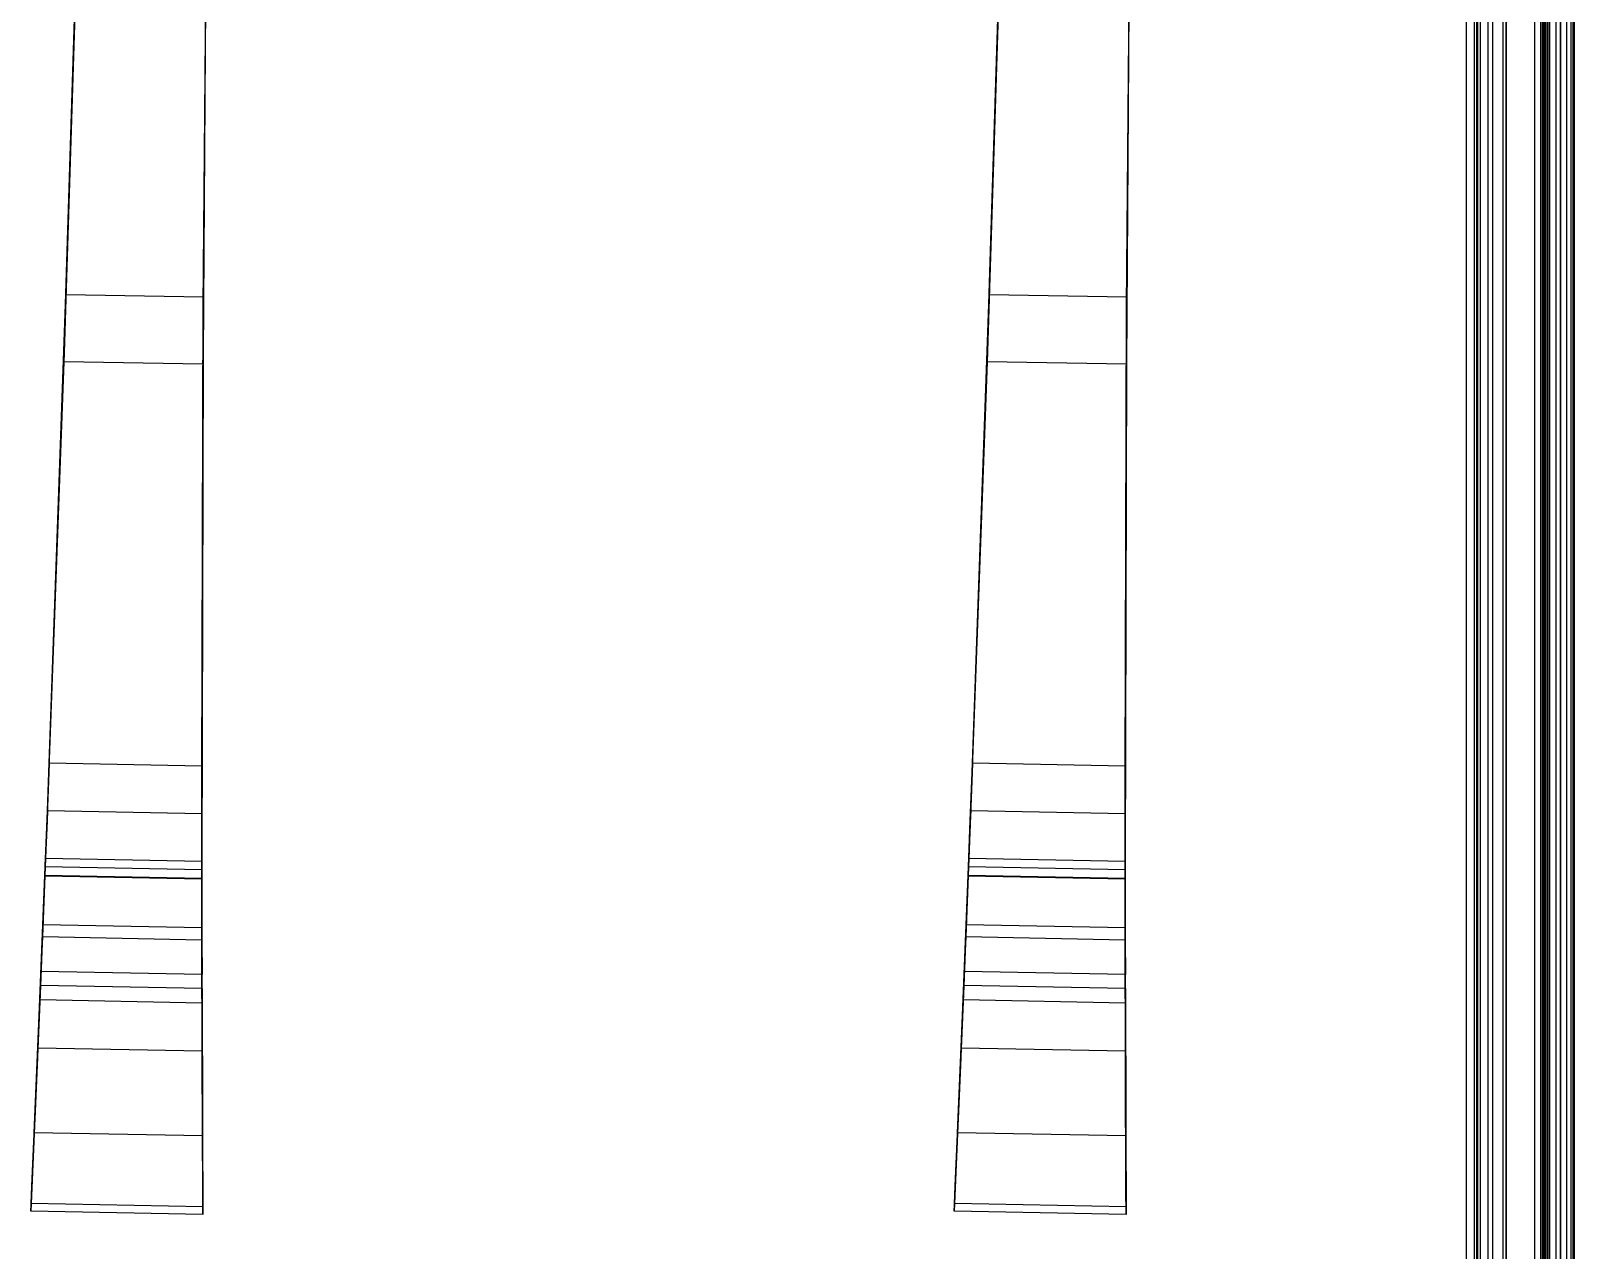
# Model space of a CAD drawing. Extents: x 11992 to 29481, y -6727 to 6811.
# Drawn here: x 15381.3 to 15551.8, y 697.3 to 832 of the extents above; entities that cross this region are included whole.
import ezdxf

# ---------------------------------------------------------------- set-up
doc = ezdxf.new("R2010")
doc.units = 0
doc.header["$MEASUREMENT"] = 0
doc.layers.get('0').update_dxf_attribs({"color": 8, "linetype": 'CONTINUOUS'})

msp = doc.modelspace()

# ---------------------------------------------------------------- linework, layer by layer
for p, q in [((15550.31, 1183.99, -2174.8), (15550.31, 669, -2174.8)), ((15550.31, 669, -2111.83), (15550.31, 1183.99, -2111.83)), ((15549.78, 1181.96, -2176.3), (15549.78, 671.03, -2176.3)), ((15550.97, 1182.49, -2110.43), (15550.97, 670.5, -2110.43)), ((15550.97, 1182.49, -2176.21), (15550.97, 670.5, -2176.21)), ((15551.44, 1182.49, -2110.71), (15551.44, 670.5, -2110.71)), ((15551.44, 1182.49, -2175.93), (15551.44, 670.5, -2175.93)), ((15551.72, 670.5, -2175.46), (15551.72, 1182.49, -2175.46)), ((15551.72, 1182.49, -2111.18), (15551.72, 670.5, -2111.18)), ((15551.81, 670.5, -2174.8), (15551.81, 1182.49, -2174.8)), ((15551.81, 1182.49, -2111.83), (15551.81, 670.5, -2111.83)), ((15549.12, 672.35, -2176.21), (15549.12, 1180.64, -2176.21)), ((15547.43, 1179.61, -2113.22), (15547.43, 673.38, -2113.22)), ((15548.08, 1179.6, -2113.31), (15548.08, 673.39, -2113.31)), ((15548.29, 1178.97, -2174.8), (15548.29, 674.02, -2174.8)), ((15548.38, 1179.15, -2175.46), (15548.38, 673.84, -2175.46)), ((15548.55, 1179.6, -2113.6), (15548.55, 673.39, -2113.6)), ((15548.66, 1179.71, -2175.93), (15548.66, 673.28, -2175.93)), ((15548.82, 1179.6, -2114.06), (15548.82, 673.39, -2114.06)), ((15548.91, 1179.59, -2114.72), (15548.91, 673.4, -2114.72)), ((15542.81, 1176.49, -2366.98), (15542.81, 676.5, -2366.98)), ((15542.81, 1176.49, -2124.43), (15542.81, 676.5, -2124.43)), ((15543.94, 1174.99, -2368.11), (15543.94, 678, -2368.11)), ((15543.94, 1174.99, -2123.31), (15543.94, 678, -2123.31)), ((15544.31, 678, -2366.98), (15544.31, 1174.99, -2366.98)), ((15544.31, 1174.99, -2124.43), (15544.31, 678, -2124.43)), ((15542.28, 1174.46, -2122.93), (15542.28, 678.53, -2122.93)), ((15539.93, 680.88, -2365.6), (15539.93, 1172.11, -2365.6)), ((15540.78, 1171.46, -2124.43), (15540.78, 681.53, -2124.43)), ((15541.05, 680.89, -2365.22), (15541.05, 1172.1, -2365.22)), ((15541.15, 1172.21, -2123.31), (15541.15, 680.78, -2123.31)), ((15541.42, 1172.1, -2364.1), (15541.42, 680.89, -2364.1)), ((15385.18, 802.81, -298.14), (15386.41, 842.57, -275.34)), ((15487.2, 802.81, -298.14), (15488.42, 842.57, -275.34)), ((15385.15, 801.77, -296.61), (15386.38, 841.53, -273.81)), ((15400.36, 801.47, -296.61), (15400.67, 841.25, -273.81)), ((15400.37, 802.52, -298.14), (15400.68, 842.29, -275.34)), ((15487.16, 801.77, -296.61), (15488.39, 841.53, -273.81)), ((15502.37, 801.47, -296.61), (15502.69, 841.25, -273.81)), ((15502.38, 802.52, -298.14), (15502.7, 842.29, -275.34)), ((15386.22, 836.07, -263.15), (15384.97, 796.39, -284.73)), ((15400.62, 835.79, -263.15), (15400.33, 796.09, -284.73)), ((15488.23, 836.07, -263.15), (15486.98, 796.39, -284.73)), ((15502.63, 835.79, -263.15), (15502.34, 796.09, -284.73)), ((15386.19, 834.96, -261.66), (15384.94, 795.41, -283.17)), ((15400.61, 834.68, -261.66), (15400.32, 795.12, -283.17)), ((15488.2, 834.96, -261.66), (15486.95, 795.41, -283.17)), ((15502.62, 834.68, -261.66), (15502.34, 795.12, -283.17)), ((15383.3, 750.02, -326.29), (15385.15, 801.77, -296.61)), ((15383.34, 751.07, -327.82), (15385.18, 802.81, -298.14)), ((15385.15, 801.77, -296.61), (15384.97, 796.39, -284.73)), ((15385.18, 802.81, -298.14), (15385.15, 801.77, -296.61)), ((15400.37, 802.52, -298.14), (15385.18, 802.81, -298.14)), ((15400.2, 750.74, -327.82), (15400.37, 802.52, -298.14)), ((15400.2, 749.7, -326.29), (15400.36, 801.47, -296.61)), ((15400.36, 801.47, -296.61), (15400.33, 796.09, -284.73)), ((15400.37, 802.52, -298.14), (15400.36, 801.47, -296.61)), ((15485.31, 750.02, -326.29), (15487.16, 801.77, -296.61)), ((15485.35, 751.07, -327.82), (15487.2, 802.81, -298.14)), ((15487.16, 801.77, -296.61), (15486.98, 796.39, -284.73)), ((15487.2, 802.81, -298.14), (15487.16, 801.77, -296.61)), ((15502.38, 802.52, -298.14), (15487.2, 802.81, -298.14)), ((15502.21, 750.74, -327.82), (15502.38, 802.52, -298.14)), ((15502.21, 749.7, -326.29), (15502.37, 801.47, -296.61)), ((15502.37, 801.47, -296.61), (15502.34, 796.09, -284.73)), ((15502.38, 802.52, -298.14), (15502.37, 801.47, -296.61)), ((15384.97, 796.39, -284.73), (15382.93, 740.55, -312.72)), ((15384.94, 795.41, -283.17), (15384.97, 796.39, -284.73)), ((15486.98, 796.39, -284.73), (15484.94, 740.55, -312.72)), ((15486.95, 795.41, -283.17), (15486.98, 796.39, -284.73)), ((15384.94, 795.41, -283.17), (15382.93, 740.53, -310.68)), ((15400.32, 795.12, -283.17), (15384.94, 795.41, -283.17)), ((15400.33, 796.09, -284.73), (15400.2, 740.22, -312.72)), ((15400.32, 795.12, -283.17), (15400.2, 740.19, -310.68)), ((15400.32, 795.12, -283.17), (15400.33, 796.09, -284.73)), ((15486.95, 795.41, -283.17), (15484.94, 740.53, -310.68)), ((15502.34, 795.12, -283.17), (15486.95, 795.41, -283.17)), ((15502.34, 796.09, -284.73), (15502.21, 740.22, -312.72)), ((15502.34, 795.12, -283.17), (15502.21, 740.19, -310.68)), ((15502.34, 795.12, -283.17), (15502.34, 796.09, -284.73)), ((15383.13, 745.78, -330.85), (15383.34, 751.07, -327.82)), ((15383.34, 751.07, -327.82), (15383.3, 750.02, -326.29)), ((15400.2, 750.74, -327.82), (15383.34, 751.07, -327.82)), ((15400.2, 745.45, -330.85), (15400.2, 750.74, -327.82)), ((15400.2, 750.74, -327.82), (15400.2, 749.7, -326.29)), ((15485.14, 745.78, -330.85), (15485.35, 751.07, -327.82)), ((15485.35, 751.07, -327.82), (15485.31, 750.02, -326.29)), ((15502.21, 750.74, -327.82), (15485.35, 751.07, -327.82)), ((15502.21, 745.45, -330.85), (15502.21, 750.74, -327.82)), ((15502.21, 750.74, -327.82), (15502.21, 749.7, -326.29)), ((15383.3, 750.02, -326.29), (15382.93, 740.55, -312.72)), ((15383.09, 744.74, -329.32), (15383.3, 750.02, -326.29)), ((15400.2, 744.41, -329.32), (15400.2, 749.7, -326.29)), ((15400.2, 749.7, -326.29), (15400.2, 740.22, -312.72)), ((15485.31, 750.02, -326.29), (15484.94, 740.55, -312.72)), ((15485.1, 744.74, -329.32), (15485.31, 750.02, -326.29)), ((15502.21, 744.41, -329.32), (15502.21, 749.7, -326.29)), ((15502.21, 749.7, -326.29), (15502.21, 740.22, -312.72)), ((15382.89, 739.62, -334.38), (15383.13, 745.78, -330.85)), ((15383.13, 745.78, -330.85), (15383.09, 744.74, -329.32)), ((15400.2, 745.45, -330.85), (15383.13, 745.78, -330.85)), ((15400.2, 739.28, -334.38), (15400.2, 745.45, -330.85)), ((15400.2, 745.45, -330.85), (15400.2, 744.41, -329.32)), ((15484.9, 739.62, -334.38), (15485.14, 745.78, -330.85)), ((15485.14, 745.78, -330.85), (15485.1, 744.74, -329.32)), ((15502.21, 745.45, -330.85), (15485.14, 745.78, -330.85)), ((15502.21, 739.28, -334.38), (15502.21, 745.45, -330.85)), ((15502.21, 745.45, -330.85), (15502.21, 744.41, -329.32)), ((15382.85, 738.58, -332.86), (15383.09, 744.74, -329.32)), ((15383.09, 744.74, -329.32), (15382.93, 740.64, -320.11)), ((15400.2, 738.24, -332.86), (15400.2, 744.41, -329.32)), ((15400.2, 744.41, -329.32), (15400.2, 740.3, -320.11)), ((15484.86, 738.58, -332.86), (15485.1, 744.74, -329.32)), ((15485.1, 744.74, -329.32), (15484.94, 740.64, -320.11)), ((15502.21, 738.24, -332.86), (15502.21, 744.41, -329.32)), ((15502.21, 744.41, -329.32), (15502.21, 740.3, -320.11)), ((15382.93, 740.64, -320.11), (15382.57, 731.63, -324.37)), ((15382.85, 738.66, -319.02), (15382.93, 740.64, -320.11)), ((15382.93, 740.55, -312.72), (15382.85, 738.6, -313.59)), ((15382.85, 738.57, -311.66), (15382.93, 740.53, -310.68)), ((15382.93, 740.55, -312.72), (15382.93, 740.64, -320.11)), ((15382.93, 740.55, -312.72), (15382.93, 740.53, -310.68)), ((15400.2, 740.19, -310.68), (15382.93, 740.53, -310.68)), ((15400.2, 738.32, -319.02), (15400.2, 740.3, -320.11)), ((15400.2, 740.3, -320.11), (15400.21, 731.28, -324.37)), ((15400.2, 740.22, -312.72), (15400.2, 740.3, -320.11)), ((15400.2, 740.22, -312.72), (15400.2, 740.19, -310.68)), ((15400.2, 740.22, -312.72), (15400.2, 738.26, -313.59)), ((15400.2, 738.24, -311.66), (15400.2, 740.19, -310.68)), ((15484.94, 740.64, -320.11), (15484.58, 731.63, -324.37)), ((15484.86, 738.66, -319.02), (15484.94, 740.64, -320.11)), ((15484.94, 740.55, -312.72), (15484.86, 738.6, -313.59)), ((15484.86, 738.57, -311.66), (15484.94, 740.53, -310.68)), ((15484.94, 740.55, -312.72), (15484.94, 740.64, -320.11)), ((15484.94, 740.55, -312.72), (15484.94, 740.53, -310.68)), ((15502.21, 740.19, -310.68), (15484.94, 740.53, -310.68)), ((15502.21, 738.32, -319.02), (15502.21, 740.3, -320.11)), ((15502.21, 740.3, -320.11), (15502.22, 731.28, -324.37)), ((15502.21, 740.22, -312.72), (15502.21, 740.3, -320.11)), ((15502.21, 740.22, -312.72), (15502.21, 740.19, -310.68)), ((15502.21, 740.22, -312.72), (15502.21, 738.26, -313.59)), ((15502.21, 738.24, -311.66), (15502.21, 740.19, -310.68)), ((15382.85, 738.58, -332.86), (15382.57, 731.63, -324.37)), ((15382.85, 738.66, -319.02), (15382.58, 731.86, -322.23)), ((15382.59, 732.18, -336.52), (15382.85, 738.58, -332.86)), ((15382.63, 733.22, -338.05), (15382.89, 739.62, -334.38)), ((15382.89, 739.62, -334.38), (15382.85, 738.58, -332.86)), ((15382.85, 738.66, -319.02), (15382.85, 738.6, -313.59)), ((15400.2, 738.32, -319.02), (15382.85, 738.66, -319.02)), ((15382.85, 738.57, -311.66), (15382.85, 738.6, -313.59)), ((15400.2, 738.26, -313.59), (15382.85, 738.6, -313.59)), ((15400.2, 738.24, -311.66), (15382.85, 738.57, -311.66)), ((15400.2, 739.28, -334.38), (15382.89, 739.62, -334.38)), ((15400.21, 732.88, -338.05), (15400.2, 739.28, -334.38)), ((15400.2, 739.28, -334.38), (15400.2, 738.24, -332.86)), ((15400.2, 738.32, -319.02), (15400.21, 731.52, -322.23)), ((15400.2, 738.32, -319.02), (15400.2, 738.24, -311.66)), ((15484.86, 738.58, -332.86), (15484.58, 731.63, -324.37)), ((15484.86, 738.66, -319.02), (15484.59, 731.86, -322.23)), ((15484.6, 732.18, -336.52), (15484.86, 738.58, -332.86)), ((15484.65, 733.22, -338.05), (15484.9, 739.62, -334.38)), ((15484.9, 739.62, -334.38), (15484.86, 738.58, -332.86)), ((15484.86, 738.66, -319.02), (15484.86, 738.6, -313.59)), ((15502.21, 738.32, -319.02), (15484.86, 738.66, -319.02)), ((15484.86, 738.57, -311.66), (15484.86, 738.6, -313.59)), ((15502.21, 738.26, -313.59), (15484.86, 738.6, -313.59)), ((15502.21, 738.24, -311.66), (15484.86, 738.57, -311.66)), ((15502.21, 739.28, -334.38), (15484.9, 739.62, -334.38)), ((15502.22, 732.88, -338.05), (15502.21, 739.28, -334.38)), ((15502.21, 739.28, -334.38), (15502.21, 738.24, -332.86)), ((15502.21, 738.32, -319.02), (15502.22, 731.52, -322.23)), ((15502.21, 738.32, -319.02), (15502.21, 738.24, -311.66)), ((15400.21, 731.84, -336.52), (15400.2, 738.24, -332.86)), ((15400.2, 738.24, -332.86), (15400.21, 731.28, -324.37)), ((15502.22, 731.84, -336.52), (15502.21, 738.24, -332.86)), ((15502.21, 738.24, -332.86), (15502.22, 731.28, -324.37)), ((15382.07, 719.59, -345.87), (15382.63, 733.22, -338.05)), ((15382.63, 733.22, -338.05), (15382.59, 732.18, -336.52)), ((15400.21, 732.88, -338.05), (15382.63, 733.22, -338.05)), ((15484.09, 719.59, -345.87), (15484.65, 733.22, -338.05)), ((15484.65, 733.22, -338.05), (15484.6, 732.18, -336.52)), ((15502.22, 732.88, -338.05), (15484.65, 733.22, -338.05)), ((15382.03, 718.55, -344.34), (15382.59, 732.18, -336.52)), ((15382.59, 732.18, -336.52), (15382.36, 726.43, -320.52)), ((15382.57, 731.63, -324.37), (15382.36, 726.43, -320.52)), ((15382.58, 731.86, -322.23), (15382.42, 728.04, -319.4)), ((15382.58, 731.86, -322.23), (15382.57, 731.63, -324.37)), ((15400.21, 731.52, -322.23), (15382.58, 731.86, -322.23)), ((15400.24, 719.24, -345.87), (15400.21, 732.88, -338.05)), ((15400.21, 732.88, -338.05), (15400.21, 731.84, -336.52)), ((15400.24, 718.19, -344.34), (15400.21, 731.84, -336.52)), ((15400.21, 731.84, -336.52), (15400.21, 731.28, -324.37)), ((15400.21, 731.52, -322.23), (15400.21, 731.28, -324.37)), ((15400.21, 731.52, -322.23), (15400.22, 727.7, -319.4)), ((15484.04, 718.55, -344.34), (15484.6, 732.18, -336.52)), ((15484.6, 732.18, -336.52), (15484.37, 726.43, -320.52)), ((15484.58, 731.63, -324.37), (15484.37, 726.43, -320.52)), ((15484.59, 731.86, -322.23), (15484.44, 728.04, -319.4)), ((15484.59, 731.86, -322.23), (15484.58, 731.63, -324.37)), ((15502.22, 731.52, -322.23), (15484.59, 731.86, -322.23)), ((15502.25, 719.24, -345.87), (15502.22, 732.88, -338.05)), ((15502.22, 732.88, -338.05), (15502.22, 731.84, -336.52)), ((15502.25, 718.19, -344.34), (15502.22, 731.84, -336.52)), ((15502.22, 731.84, -336.52), (15502.22, 731.28, -324.37)), ((15502.22, 731.52, -322.23), (15502.22, 731.28, -324.37)), ((15502.22, 731.52, -322.23), (15502.23, 727.7, -319.4)), ((15382.36, 726.43, -320.52), (15381.75, 711.79, -330.03)), ((15382.36, 726.51, -318.27), (15382.3, 724.91, -319.3)), ((15382.36, 726.43, -320.52), (15382.3, 724.91, -319.3)), ((15382.36, 726.43, -320.52), (15382.42, 728.04, -319.4)), ((15382.36, 726.51, -318.27), (15382.42, 728.04, -319.4)), ((15400.22, 726.16, -318.27), (15382.36, 726.51, -318.27)), ((15400.22, 727.7, -319.4), (15382.42, 728.04, -319.4)), ((15400.22, 726.08, -320.52), (15400.22, 727.7, -319.4)), ((15400.22, 726.16, -318.27), (15400.22, 727.7, -319.4)), ((15484.37, 726.43, -320.52), (15483.76, 711.79, -330.03)), ((15484.37, 726.51, -318.27), (15484.31, 724.91, -319.3)), ((15484.37, 726.43, -320.52), (15484.31, 724.91, -319.3)), ((15484.37, 726.43, -320.52), (15484.44, 728.04, -319.4)), ((15484.37, 726.51, -318.27), (15484.44, 728.04, -319.4)), ((15502.23, 726.16, -318.27), (15484.37, 726.51, -318.27)), ((15502.23, 727.7, -319.4), (15484.44, 728.04, -319.4)), ((15502.23, 726.08, -320.52), (15502.23, 727.7, -319.4)), ((15502.23, 726.16, -318.27), (15502.23, 727.7, -319.4)), ((15381.68, 710.24, -328.83), (15382.3, 724.91, -319.3)), ((15400.22, 724.56, -319.3), (15382.3, 724.91, -319.3)), ((15400.22, 726.16, -318.27), (15400.22, 724.56, -319.3)), ((15400.22, 726.08, -320.52), (15400.26, 711.43, -330.03)), ((15400.22, 726.08, -320.52), (15400.22, 724.56, -319.3)), ((15483.69, 710.24, -328.83), (15484.31, 724.91, -319.3)), ((15502.23, 724.56, -319.3), (15484.31, 724.91, -319.3)), ((15502.23, 726.16, -318.27), (15502.23, 724.56, -319.3)), ((15502.23, 726.08, -320.52), (15502.27, 711.43, -330.03)), ((15502.23, 726.08, -320.52), (15502.23, 724.56, -319.3)), ((15400.27, 709.88, -328.83), (15400.22, 724.56, -319.3)), ((15502.28, 709.88, -328.83), (15502.23, 724.56, -319.3)), ((15382.07, 719.59, -345.87), (15381.31, 701.59, -356.19)), ((15382.07, 719.59, -345.87), (15382.03, 718.55, -344.34)), ((15400.24, 719.24, -345.87), (15382.07, 719.59, -345.87)), ((15484.09, 719.59, -345.87), (15483.32, 701.59, -356.19)), ((15484.09, 719.59, -345.87), (15484.04, 718.55, -344.34)), ((15502.25, 719.24, -345.87), (15484.09, 719.59, -345.87)), ((15381.4, 703.78, -352.81), (15382.03, 718.55, -344.34)), ((15382.03, 718.55, -344.34), (15381.75, 711.79, -330.03)), ((15400.24, 719.24, -345.87), (15400.3, 701.22, -356.19)), ((15400.24, 719.24, -345.87), (15400.24, 718.19, -344.34)), ((15400.29, 703.41, -352.81), (15400.24, 718.19, -344.34)), ((15400.24, 718.19, -344.34), (15400.26, 711.43, -330.03)), ((15483.41, 703.78, -352.81), (15484.04, 718.55, -344.34)), ((15484.04, 718.55, -344.34), (15483.76, 711.79, -330.03)), ((15502.25, 719.24, -345.87), (15502.31, 701.22, -356.19)), ((15502.25, 719.24, -345.87), (15502.25, 718.19, -344.34)), ((15502.3, 703.41, -352.81), (15502.25, 718.19, -344.34)), ((15502.25, 718.19, -344.34), (15502.27, 711.43, -330.03)), ((15381.43, 704.35, -344.02), (15381.75, 711.79, -330.03)), ((15381.68, 710.24, -328.83), (15381.75, 711.79, -330.03)), ((15400.29, 703.99, -344.02), (15400.26, 711.43, -330.03)), ((15400.27, 709.88, -328.83), (15400.26, 711.43, -330.03)), ((15483.44, 704.35, -344.02), (15483.76, 711.79, -330.03)), ((15483.69, 710.24, -328.83), (15483.76, 711.79, -330.03)), ((15502.3, 703.99, -344.02), (15502.27, 711.43, -330.03)), ((15502.28, 709.88, -328.83), (15502.27, 711.43, -330.03)), ((15381.68, 710.24, -328.83), (15381.34, 702.42, -343.55)), ((15400.27, 709.88, -328.83), (15381.68, 710.24, -328.83)), ((15400.27, 709.88, -328.83), (15400.3, 702.05, -343.55)), ((15483.69, 710.24, -328.83), (15483.35, 702.42, -343.55)), ((15502.28, 709.88, -328.83), (15483.69, 710.24, -328.83)), ((15502.28, 709.88, -328.83), (15502.31, 702.05, -343.55)), ((15381.34, 702.42, -343.55), (15381.43, 704.35, -344.02)), ((15381.43, 704.35, -344.02), (15381.4, 703.78, -352.81)), ((15483.35, 702.42, -343.55), (15483.44, 704.35, -344.02)), ((15483.44, 704.35, -344.02), (15483.41, 703.78, -352.81)), ((15381.31, 701.59, -356.19), (15381.4, 703.78, -352.81)), ((15400.3, 702.05, -343.55), (15400.29, 703.99, -344.02)), ((15400.3, 701.22, -356.19), (15400.29, 703.99, -344.02)), ((15483.32, 701.59, -356.19), (15483.41, 703.78, -352.81)), ((15502.31, 702.05, -343.55), (15502.3, 703.99, -344.02)), ((15502.31, 701.22, -356.19), (15502.3, 703.99, -344.02)), ((15381.34, 702.42, -343.55), (15381.31, 701.59, -356.19)), ((15400.3, 701.22, -356.19), (15381.31, 701.59, -356.19)), ((15400.3, 702.05, -343.55), (15381.34, 702.42, -343.55)), ((15400.3, 702.05, -343.55), (15400.3, 701.22, -356.19)), ((15483.35, 702.42, -343.55), (15483.32, 701.59, -356.19)), ((15502.31, 701.22, -356.19), (15483.32, 701.59, -356.19)), ((15502.31, 702.05, -343.55), (15483.35, 702.42, -343.55)), ((15502.31, 702.05, -343.55), (15502.31, 701.22, -356.19))]:
    msp.add_line(p, q)

doc.saveas('drawing.dxf')
